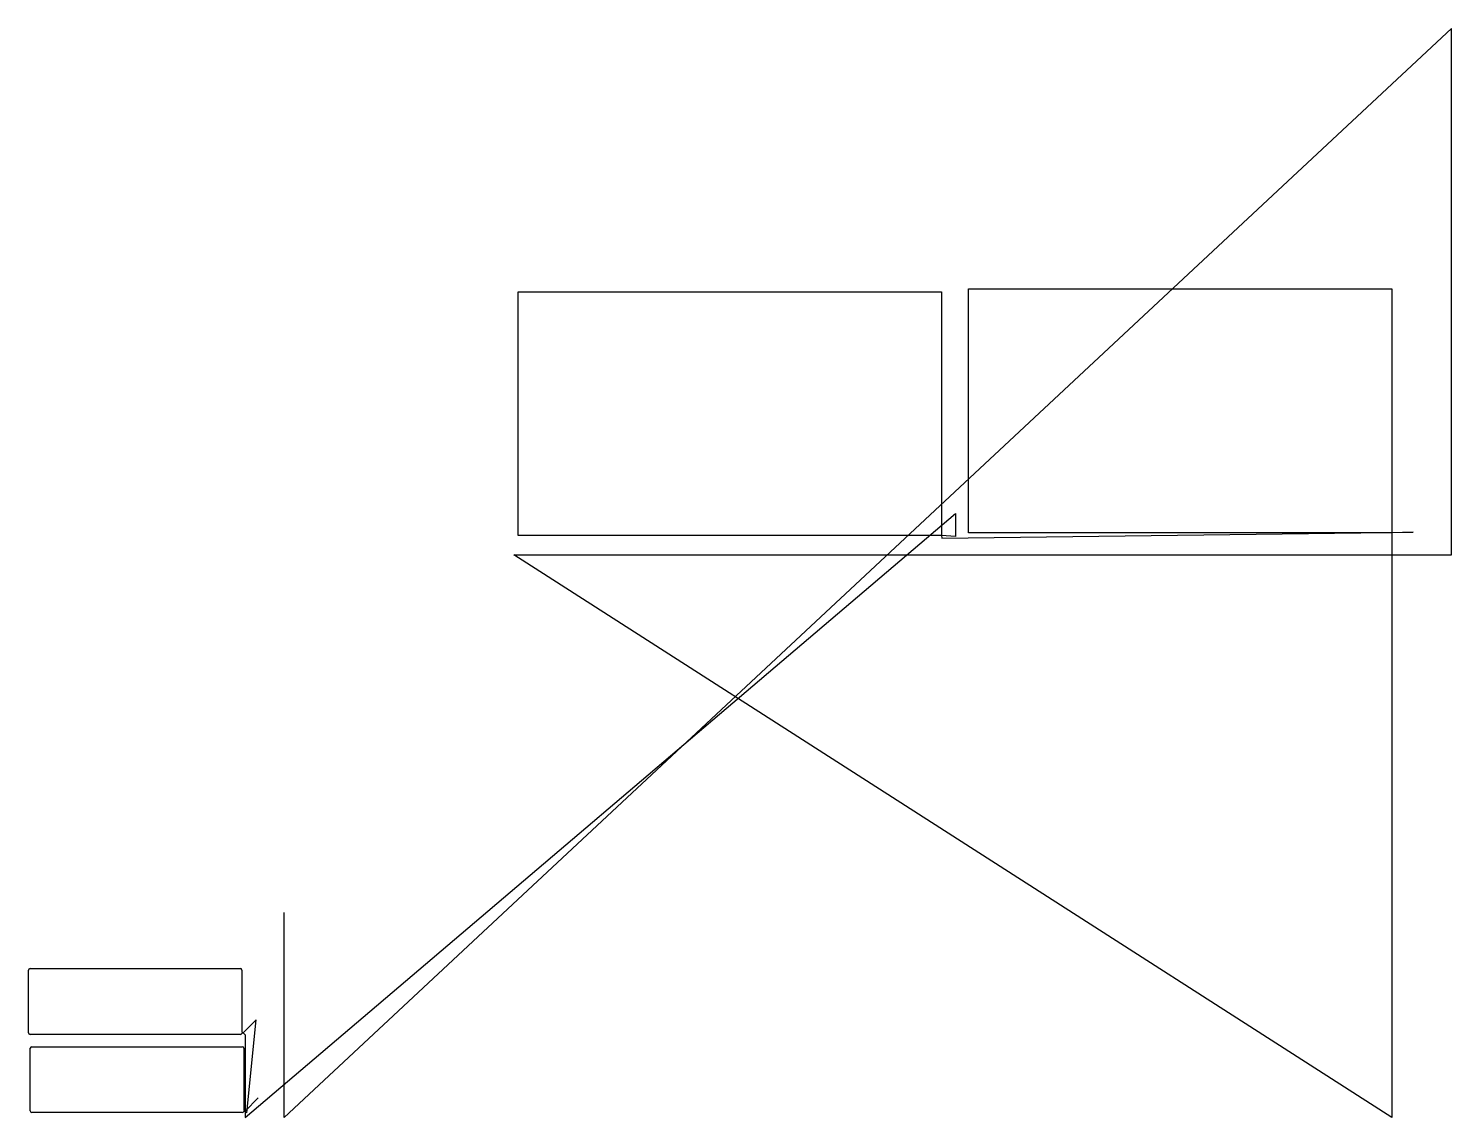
# Model space of a CAD drawing. Header units: metres. Extents: x 9 to 2705, y 0 to 2063.
import ezdxf

# ---------------------------------------------------------------- set-up
doc = ezdxf.new("R2010")
doc.units = ezdxf.units.M

msp = doc.modelspace()

# ---------------------------------------------------------------- linework, layer by layer
at = {"layer": 'TOOL_0'}
for p, q in [((2704.905, 2063.006), (493.763, -0.001)), ((2704.905, 2062.006), (2704.905, 2063.006)), ((2704.905, 1065.621), (2704.905, 2062.006)), ((937.029, 1102.391), (937.029, 1564.191)), ((937.029, 1564.191), (1739.029, 1564.191)), ((1739.029, 1564.191), (1739.029, 1102.391)), ((1789.591, 1107.847), (1789.591, 1569.647)), ((1789.591, 1569.647), (2591.591, 1569.647)), ((2591.591, 1569.647), (2591.591, 1107.847)), ((419.56, 0), (1765.209, 1144.138)), ((1765.209, 1144.138), (1765.209, 1100.456)), ((1739.299, 1097.206), (2632.069, 1108.622)), ((2591.591, 1107.847), (1789.591, 1107.847)), ((2632.069, 1108.622), (2591.591, 1107.847)), ((2591.591, 1107.847), (2591.833, 1102.327)), ((1739.029, 1102.391), (937.029, 1102.391)), ((1765.209, 1100.456), (1739.029, 1102.391)), ((1739.029, 1102.391), (1739.299, 1097.206)), ((2591.833, 1102.327), (2591.833, -0.001)), ((2591.833, -0.001), (928.875, 1065.621)), ((928.875, 1065.621), (2704.905, 1065.621)), ((493.763, 387.289), (493.763, 388.289)), ((493.763, 0.999), (493.763, 387.289)), ((9.132, 160.435), (9.132, 279.035)), ((12.132, 282.035), (410.632, 282.035)), ((413.632, 279.035), (413.632, 161.959)), ((413.632, 161.959), (416.024, 160.146)), ((440.772, 184.894), (416.024, 160.146)), ((422.994, 8.729), (440.772, 184.894)), ((410.632, 157.435), (12.132, 157.435)), ((416.024, 160.146), (413.257, 158.983)), ((416.024, 160.146), (419.56, 156.61)), ((419.56, 156.61), (419.56, 0)), ((12.566, 12.554), (12.566, 131.154)), ((15.566, 134.154), (414.066, 134.154)), ((417.066, 131.154), (417.066, 14.078)), ((444.206, 37.014), (419.458, 12.265)), ((414.066, 9.554), (15.566, 9.554)), ((419.458, 12.265), (416.691, 11.102)), ((417.066, 14.078), (419.458, 12.265)), ((419.458, 12.265), (422.994, 8.729)), ((493.763, -0.001), (493.763, 0.999)), ((493.763, 0.999), (493.763, -0.001)), ((493.763, -0.001), (493.763, 0.999))]:
    msp.add_line(p, q, dxfattribs=at)
for centre, start, end in [((12.132, 279.035), 90, 180), ((410.632, 279.035), 0, 90), ((12.132, 160.435), 180, 270), ((410.632, 160.435), 270, 331.051138), ((15.566, 131.154), 90, 180), ((414.066, 131.154), 0, 90), ((15.566, 12.554), 180, 270), ((414.066, 12.554), 270, 331.051138)]:
    msp.add_arc(centre, 3, start, end, dxfattribs=at)

doc.saveas('drawing.dxf')
